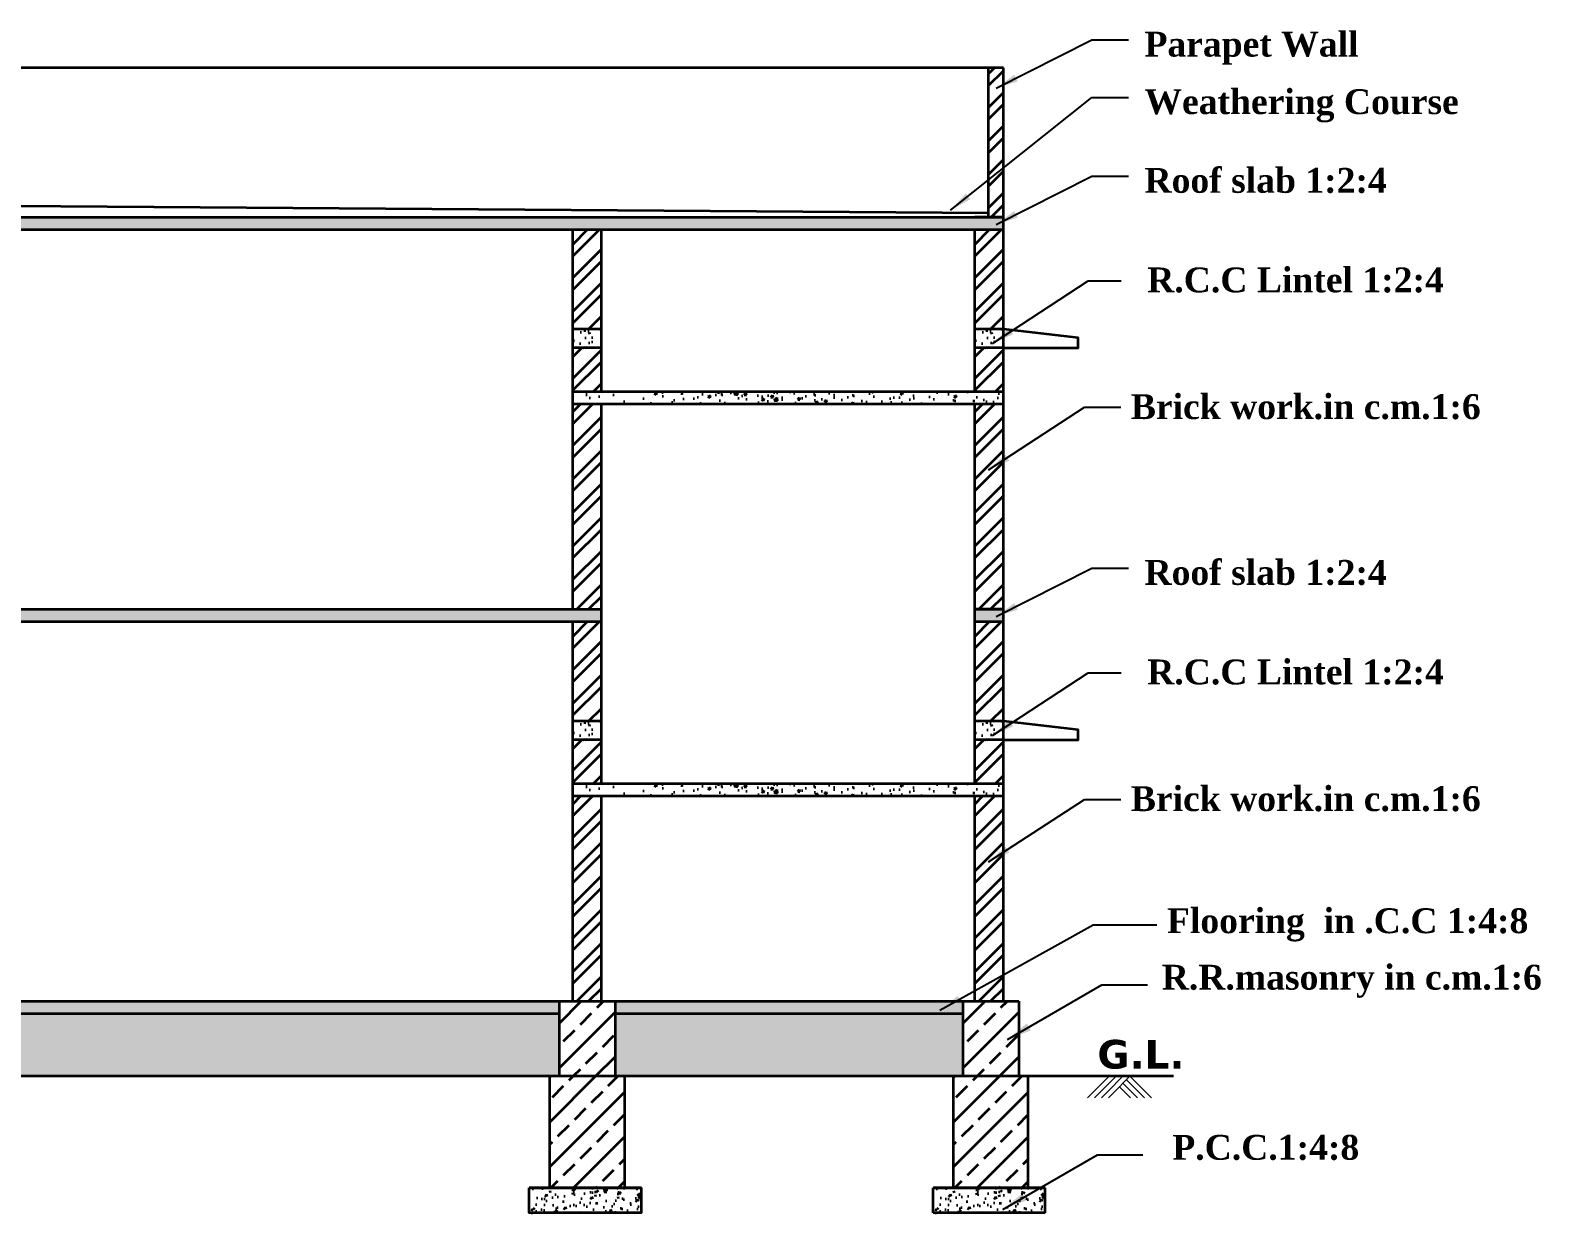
# Model space of a CAD drawing. Header units: metres. Extents: x 915 to 5569, y -1565 to 175.
# Drawn here: x 5419.48 to 5431.62, y -1408.18 to -1398.68 of the extents above; entities that cross this region are included whole.
import ezdxf

# ---------------------------------------------------------------- set-up
doc = ezdxf.new("R2010")
doc.units = ezdxf.units.M
doc.header["$MEASUREMENT"] = 0
doc.styles.add('SMS1', font='arialbd.ttf', dxfattribs={"height": 0.25})
doc.styles.get("Standard").update_dxf_attribs({"font": 'times.ttf'})
doc.dimstyles.new('SMS1', dxfattribs={"dimtxt": 0.25, "dimasz": 0.2, "dimexe": 0.13, "dimexo": 0.13, "dimgap": 0.1, "dimtad": 0, "dimtih": 1, "dimtoh": 1, "dimzin": 9, "dimdsep": 46, "dimtxsty": 'SMS1', "dimcen": 0.23, "dimazin": 2, "dimtfac": 1, "dimtmove": 0, "dimatfit": 3, "dimfxl": 0, "dimarcsym": 0})
doc.dimstyles.get("Standard").update_dxf_attribs({"dimtxt": 0.3, "dimasz": 0.18, "dimexe": 0.1, "dimexo": 0.1, "dimgap": 0.09, "dimtad": 0, "dimtih": 1, "dimtoh": 1, "dimzin": 0, "dimdsep": 46, "dimtxsty": 'Standard', "dimcen": 0.09, "dimadec": 0, "dimazin": 0, "dimtfac": 1, "dimtofl": 0, "dimtmove": 0, "dimatfit": 3, "dimfxl": 0, "dimtolj": 1, "dimtzin": 0, "dimarcsym": 0})
pattern_1 = [(45, (-559.58674, -1285.92572), (-0.179605122, 0.179605122), []), (45, (-559.40713, -1285.92572), (-0.179605122, 0.179605122), [0.127, -0.0635])]
pattern_2 = [(45, (-1939.8075, -1382.82587), (-0.134703842, 0.134703842), []), (45, (-1939.8075, -1382.73062), (-0.134703842, 0.134703842), [])]
pattern_3 = [(45, (-562.83116, -1285.92572), (-0.179605122, 0.179605122), []), (45, (-562.65156, -1285.92572), (-0.179605122, 0.179605122), [0.127, -0.0635])]
pattern_4 = [(45, (-1939.8075, -1379.67587), (-0.134703842, 0.134703842), []), (45, (-1939.8075, -1379.58062), (-0.134703842, 0.134703842), [])]

# ---------------------------------------------------------------- blocks, each defined once
blk = doc.blocks.new('earth symbol')
at = {"lineweight": 0}
for p, q in [((-0.245, -0.133), (-0.112, 0)), ((-0.161, -0.274), (0.112, 0)), ((0.245, -0.133), (0.112, 0)), ((-0.498, -0.274), (-0.245, -0.02)), ((-0.386, -0.274), (-0.245, -0.133)), ((-0.245, -0.245), (0, 0)), ((-0.245, -0.02), (-0.225, 0)), ((0.12, -0.344), (-0.056, -0.168)), ((0.232, -0.344), (0, -0.112)), ((0.344, -0.344), (0.056, -0.056)), ((0.457, -0.344), (0.133, -0.02)), ((-0.569, -0.344), (-0.498, -0.274)), ((-0.457, -0.344), (-0.386, -0.274)), ((-0.344, -0.344), (-0.274, -0.274)), ((-0.274, -0.274), (-0.245, -0.245)), ((-0.232, -0.344), (-0.161, -0.274))]:
    blk.add_line(p, q, dxfattribs=at)

msp = doc.modelspace()

# ---------------------------------------------------------------- hatches: boundary and pattern name
at = {"lineweight": 35}
h = msp.add_hatch(dxfattribs=at)
h.set_pattern_fill('STEEL', color=256, scale=0.06, style=0)
h.set_pattern_definition([(45, (5419.94487, -1399.8921), (-0.134704, 0.134704), []), (45, (5419.94487, -1399.79685), (-0.134704, 0.134704), [])])
h.paths.add_polyline_path([(5427.18043, -1398.9787), (5427.30043, -1398.9787), (5427.30043, -1400.1787), (5427.18043, -1400.1787)])
h = msp.add_hatch(dxfattribs=at)
h.set_pattern_fill('AR-CONC', color=256, scale=0.001)
h.set_pattern_definition([(50, (5431.01056, -1400.19939), (0.1821847, -0.0159391), [0.01905, -0.20955]), (355, (5431.01056, -1400.1994), (-0.0352434, 0.1910568), [0.01524, -0.1676406]), (100.45144, (5431.02575, -1400.20072), (0.14694125, 0.17511775), [0.01619, -0.1780902]), (46.1842, (5431.01056, -1400.1486), (0.271079, -0.0420423), [0.028575, -0.314325]), (96.6356, (5431.03315, -1400.1521), (0.2374041, 0.2474261), [0.024285, -0.2671356]), (351.18415, (5431.01056, -1400.1486), (0.2374041, 0.2474261), [0.02286, -0.2514597]), (21, (5431.03596, -1400.16129), (0.1516144, -0.1022652), [0.01905, -0.20955]), (326, (5431.03596, -1400.1613), (0.061802, 0.184188), [0.01524, -0.16764]), (71.45144, (5431.0486, -1400.16981), (0.2134164, 0.0819228), [0.01619, -0.1780899]), (37.5, (5431.010563, -1400.19939), (0.0030886, 0.08455504), [0, -0.165608, 0, -0.17018, 0, -0.168275]), (7.5, (5431.01056, -1400.19939), (0.06681966, 0.10018057), [0, -0.097028, 0, -0.161798, 0, -0.064135]), (327.5, (5430.95392, -1400.19939), (0.1355906, -0.00572874), [0, -0.0635, 0, -0.19812, 0, -0.26289]), (317.5, (5430.92852, -1400.19939), (0.1481292, 0.0254265), [0, -0.08255, 0, -0.131572, 0, -0.18669])])
h.paths.add_polyline_path([(5395.31113, -1400.28931), (5395.31113, -1400.18931), (5395.31113, -1400.1787), (5395.31113, -1400.2787)])
h.paths.add_polyline_path([(5427.30043, -1400.2787), (5427.30043, -1400.1787), (5395.31113, -1400.1787), (5395.31113, -1400.2787)])
h.paths.add_polyline_path([(5427.30043, -1400.1787), (5427.30043, -1400.2787)])
h = msp.add_hatch(dxfattribs=at)
h.set_pattern_fill('STEEL', color=256, scale=0.06, style=0)
h.set_pattern_definition(pattern_4)
h.paths.add_polyline_path([(5423.84043, -1401.0787), (5423.95543, -1401.0787), (5424.07043, -1401.0787), (5424.07043, -1400.2787), (5423.84043, -1400.2787)])
h = msp.add_hatch(dxfattribs=at)
h.set_pattern_fill('STEEL', color=256, scale=0.06, style=0)
h.set_pattern_definition([(45, (-1936.5775, -1379.67587), (-0.134703842, 0.134703842), []), (45, (-1936.5775, -1379.58062), (-0.134703842, 0.134703842), [])])
h.paths.add_polyline_path([(5427.07043, -1401.0787), (5427.18543, -1401.0787), (5427.30043, -1401.0787), (5427.30043, -1400.2787), (5427.07043, -1400.2787)])
h = msp.add_hatch(dxfattribs=at)
h.set_pattern_fill('AR-CONC', color=256, scale=0.001, style=0)
h.set_pattern_definition([(50, (-1722.35464, -1367.7763), (0.182184669, -0.0159390855), [0.01905, -0.20955]), (355, (-1722.35464, -1367.7763), (-0.035242826, 0.191056643), [0.01524, -0.16764]), (100.451, (-1722.33945, -1367.77763), (0.1469425017, 0.175116688), [0.01619, -0.17809]), (46.1842, (-1722.35464, -1367.7255), (0.271079041, -0.042042328), [0.028575, -0.314325]), (96.6356, (-1722.33205, -1367.729), (0.237404234, 0.247425556), [0.024285, -0.267135]), (351.184, (-1722.35464, -1367.7255), (0.237404606, 0.247425118), [0.02286, -0.25146]), (21, (-1722.32924, -1367.7382), (0.1516148798, -0.1022655185), [0.01905, -0.20955]), (326, (-1722.32924, -1367.7382), (0.0618020283, 0.184187966), [0.01524, -0.16764]), (71.4514, (-1722.3166, -1367.74672), (0.2134164908, 0.0819228577), [0.01619, -0.17809]), (37.5, (-1722.35464, -1367.7763), (0.00308860325, 0.0845550389), [0, -0.165608, 0, -0.17018, 0, -0.168275]), (7.5, (-1722.35464, -1367.7763), (0.0668196625, 0.1001805748), [0, -0.097028, 0, -0.161798, 0, -0.064135]), (327.5, (-1722.41128, -1367.7763), (0.13559059517, -0.005728744), [0, -0.0635, 0, -0.19812, 0, -0.26289]), (317.5, (-1722.43668, -1367.7763), (0.1481291814, 0.025426491), [0, -0.08255, 0, -0.131572, 0, -0.18669])])
h.paths.add_polyline_path([(5424.07043, -1401.0787), (5423.84043, -1401.0787), (5423.84043, -1401.2287), (5424.07043, -1401.2287)])
h = msp.add_hatch(dxfattribs=at)
h.set_pattern_fill('AR-CONC', color=256, scale=0.001, style=0)
h.set_pattern_definition([(50, (-1719.12464, -1367.7763), (0.182184669, -0.0159390855), [0.01905, -0.20955]), (355, (-1719.12464, -1367.7763), (-0.035242826, 0.191056643), [0.01524, -0.16764]), (100.451, (-1719.10945, -1367.77763), (0.1469425017, 0.175116688), [0.01619, -0.17809]), (46.1842, (-1719.12464, -1367.7255), (0.271079041, -0.042042328), [0.028575, -0.314325]), (96.6356, (-1719.10205, -1367.729), (0.237404234, 0.247425556), [0.024285, -0.267135]), (351.184, (-1719.12464, -1367.7255), (0.237404606, 0.247425118), [0.02286, -0.25146]), (21, (-1719.09924, -1367.7382), (0.1516148798, -0.1022655185), [0.01905, -0.20955]), (326, (-1719.09924, -1367.7382), (0.0618020283, 0.184187966), [0.01524, -0.16764]), (71.4514, (-1719.0866, -1367.74672), (0.2134164908, 0.0819228577), [0.01619, -0.17809]), (37.5, (-1719.12464, -1367.7763), (0.00308860325, 0.0845550389), [0, -0.165608, 0, -0.17018, 0, -0.168275]), (7.5, (-1719.12464, -1367.7763), (0.0668196625, 0.1001805748), [0, -0.097028, 0, -0.161798, 0, -0.064135]), (327.5, (-1719.18128, -1367.7763), (0.13559059517, -0.005728744), [0, -0.0635, 0, -0.19812, 0, -0.26289]), (317.5, (-1719.20668, -1367.7763), (0.1481291814, 0.025426491), [0, -0.08255, 0, -0.131572, 0, -0.18669])])
h.paths.add_polyline_path([(5427.30043, -1401.0787), (5427.07043, -1401.0787), (5427.07043, -1401.2287), (5427.30043, -1401.2287)])
h = msp.add_hatch(dxfattribs=at)
h.set_pattern_fill('STEEL', color=256, scale=0.06, style=0)
h.set_pattern_definition(pattern_4)
h.paths.add_polyline_path([(5424.07043, -1401.6787), (5423.84043, -1401.6787), (5423.84043, -1403.3287), (5424.07043, -1403.3287)])
h.paths.add_polyline_path([(5423.84043, -1401.5787), (5424.07043, -1401.5787), (5424.07043, -1401.2287), (5423.84043, -1401.2287)])
h = msp.add_hatch(dxfattribs=at)
h.set_pattern_fill('STEEL', color=256, scale=0.06, style=0)
h.set_pattern_definition([(45, (-1936.5775, -1379.67587), (-0.134703842, 0.134703842), []), (45, (-1936.5775, -1379.58062), (-0.134703842, 0.134703842), [])])
h.paths.add_polyline_path([(5427.07043, -1401.5787), (5427.30043, -1401.5787), (5427.30043, -1401.2287), (5427.07043, -1401.2287)])
h.paths.add_polyline_path([(5427.30043, -1401.6787), (5427.07043, -1401.6787), (5427.07043, -1403.3287), (5427.30043, -1403.3287)])
h = msp.add_hatch(dxfattribs=at)
h.set_pattern_fill('AR-CONC', color=256, scale=0.03)
h.set_pattern_definition([(50, (10737.12426, 874.22547), (0.215178055, -0.0188256405), [0.0225, -0.2475]), (355, (10737.12426, 874.22547), (-0.0416254, 0.22565764), [0.018, -0.198]), (100.4514445, (10737.1422, 874.2239), (0.173552654, 0.206831997), [0.019122058, -0.210342634]), (46.1842, (10737.12426, 874.28547), (0.320172399, -0.049655784), [0.03375, -0.37125]), (96.6356355, (10737.15094, 874.28133), (0.280398584, 0.29223558), [0.028683103, -0.315514128]), (351.184164, (10737.12426, 874.28547), (0.280398584, 0.29223558), [0.027, -0.297]), (21, (10737.15426, 874.27047), (0.1790721156, -0.120785667), [0.0225, -0.2475]), (326, (10737.15426, 874.27047), (0.0729945996, 0.2175450135), [0.018, -0.198]), (71.4514447, (10737.16919, 874.2604), (0.252066713, 0.096759346), [0.019122057, -0.210342634]), (37.5, (10737.12426, 874.22547), (0.0036479566, 0.0998681561), [0, -0.1956, 0, -0.201, 0, -0.19875]), (7.5, (10737.12426, 874.22547), (0.0789208612, 0.1183235136), [0, -0.1146, 0, -0.1911, 0, -0.07575]), (327.5, (10737.05736, 874.22547), (0.1601467309, -0.0067664615), [0, -0.075, 0, -0.234, 0, -0.3105]), (317.5, (10737.02736, 874.22547), (0.1749558508, 0.0300314947), [0, -0.0975, 0, -0.1554, 0, -0.2205])])
h.paths.add_polyline_path([(5427.30043, -1401.5787), (5423.84043, -1401.5787), (5423.84043, -1401.6787), (5427.30043, -1401.6787)])
h = msp.add_hatch(dxfattribs=at)
h.set_pattern_fill('AR-CONC', color=256, scale=0.001)
h.set_pattern_definition([(50, (5431.01056, -1403.34939), (0.18218467, -0.0159391), [0.01905, -0.20955]), (355, (5431.01056, -1403.3494), (-0.0352434, 0.19105685), [0.01524, -0.1676406]), (100.45144, (5431.02575, -1403.35072), (0.14694125, 0.17511775), [0.01619, -0.17809024]), (46.1842, (5431.01056, -1403.2986), (0.271079, -0.0420423), [0.028575, -0.314325]), (96.63556, (5431.03315, -1403.3021), (0.2374041, 0.2474261), [0.024285, -0.2671356]), (351.18415, (5431.01056, -1403.2986), (0.2374041, 0.2474261), [0.02286, -0.2514597]), (21, (5431.03596, -1403.31129), (0.1516144, -0.1022652), [0.01905, -0.20955]), (326, (5431.03596, -1403.3113), (0.061802, 0.184188), [0.01524, -0.16764]), (71.45144, (5431.0486, -1403.31981), (0.2134164, 0.0819228), [0.01619, -0.1780899]), (37.5, (5431.010563, -1403.34939), (0.0030886, 0.08455504), [0, -0.165608, 0, -0.17018, 0, -0.168275]), (7.5, (5431.01056, -1403.34939), (0.06681966, 0.10018057), [0, -0.097028, 0, -0.161798, 0, -0.064135]), (327.5, (5430.95392, -1403.34939), (0.1355906, -0.00572874), [0, -0.0635, 0, -0.19812, 0, -0.26289]), (317.5, (5430.92852, -1403.34939), (0.14812918, 0.0254265), [0, -0.08255, 0, -0.131572, 0, -0.18669])])
h.paths.add_polyline_path([(5392.31113, -1403.4287), (5392.31113, -1403.3287), (5392.08113, -1403.3287), (5392.08113, -1403.4287)])
h.paths.add_polyline_path([(5424.07043, -1403.4287), (5424.07043, -1403.3287), (5395.31113, -1403.3287), (5395.31113, -1403.4287)])
h.paths.add_polyline_path([(5427.07043, -1403.3287), (5427.07043, -1403.4287), (5427.30043, -1403.4287), (5427.30043, -1403.3287)])
h = msp.add_hatch(dxfattribs=at)
h.set_pattern_fill('STEEL', color=256, scale=0.06, style=0)
h.set_pattern_definition(pattern_2)
h.paths.add_polyline_path([(5423.84043, -1404.2287), (5423.95543, -1404.2287), (5424.07043, -1404.2287), (5424.07043, -1403.4287), (5423.84043, -1403.4287)])
h = msp.add_hatch(dxfattribs=at)
h.set_pattern_fill('STEEL', color=256, scale=0.06, style=0)
h.set_pattern_definition([(45, (-1936.5775, -1382.82587), (-0.134703842, 0.134703842), []), (45, (-1936.5775, -1382.73062), (-0.134703842, 0.134703842), [])])
h.paths.add_polyline_path([(5427.07043, -1404.2287), (5427.18543, -1404.2287), (5427.30043, -1404.2287), (5427.30043, -1403.4287), (5427.07043, -1403.4287)])
h = msp.add_hatch(dxfattribs=at)
h.set_pattern_fill('AR-CONC', color=256, scale=0.001, style=0)
h.set_pattern_definition([(50, (-1722.35464, -1370.9263), (0.182184669, -0.0159390855), [0.01905, -0.20955]), (355, (-1722.35464, -1370.9263), (-0.035242826, 0.191056643), [0.01524, -0.16764]), (100.451, (-1722.33945, -1370.92763), (0.1469425017, 0.175116688), [0.01619, -0.17809]), (46.1842, (-1722.35464, -1370.8755), (0.271079041, -0.042042328), [0.028575, -0.314325]), (96.6356, (-1722.33205, -1370.879), (0.237404234, 0.247425556), [0.024285, -0.267135]), (351.184, (-1722.35464, -1370.8755), (0.237404606, 0.247425118), [0.02286, -0.25146]), (21, (-1722.32924, -1370.8882), (0.1516148798, -0.1022655185), [0.01905, -0.20955]), (326, (-1722.32924, -1370.8882), (0.0618020283, 0.184187966), [0.01524, -0.16764]), (71.4514, (-1722.3166, -1370.89672), (0.2134164908, 0.0819228577), [0.01619, -0.17809]), (37.5, (-1722.35464, -1370.9263), (0.00308860325, 0.0845550389), [0, -0.165608, 0, -0.17018, 0, -0.168275]), (7.5, (-1722.35464, -1370.9263), (0.0668196625, 0.1001805748), [0, -0.097028, 0, -0.161798, 0, -0.064135]), (327.5, (-1722.41128, -1370.9263), (0.13559059517, -0.005728744), [0, -0.0635, 0, -0.19812, 0, -0.26289]), (317.5, (-1722.43668, -1370.9263), (0.1481291814, 0.025426491), [0, -0.08255, 0, -0.131572, 0, -0.18669])])
h.paths.add_polyline_path([(5424.07043, -1404.2287), (5423.84043, -1404.2287), (5423.84043, -1404.3787), (5424.07043, -1404.3787)])
h = msp.add_hatch(dxfattribs=at)
h.set_pattern_fill('AR-CONC', color=256, scale=0.001, style=0)
h.set_pattern_definition([(50, (-1719.12464, -1370.9263), (0.182184669, -0.0159390855), [0.01905, -0.20955]), (355, (-1719.12464, -1370.9263), (-0.035242826, 0.191056643), [0.01524, -0.16764]), (100.451, (-1719.10945, -1370.92763), (0.1469425017, 0.175116688), [0.01619, -0.17809]), (46.1842, (-1719.12464, -1370.8755), (0.271079041, -0.042042328), [0.028575, -0.314325]), (96.6356, (-1719.10205, -1370.879), (0.237404234, 0.247425556), [0.024285, -0.267135]), (351.184, (-1719.12464, -1370.8755), (0.237404606, 0.247425118), [0.02286, -0.25146]), (21, (-1719.09924, -1370.8882), (0.1516148798, -0.1022655185), [0.01905, -0.20955]), (326, (-1719.09924, -1370.8882), (0.0618020283, 0.184187966), [0.01524, -0.16764]), (71.4514, (-1719.0866, -1370.89672), (0.2134164908, 0.0819228577), [0.01619, -0.17809]), (37.5, (-1719.12464, -1370.9263), (0.00308860325, 0.0845550389), [0, -0.165608, 0, -0.17018, 0, -0.168275]), (7.5, (-1719.12464, -1370.9263), (0.0668196625, 0.1001805748), [0, -0.097028, 0, -0.161798, 0, -0.064135]), (327.5, (-1719.18128, -1370.9263), (0.13559059517, -0.005728744), [0, -0.0635, 0, -0.19812, 0, -0.26289]), (317.5, (-1719.20668, -1370.9263), (0.1481291814, 0.025426491), [0, -0.08255, 0, -0.131572, 0, -0.18669])])
h.paths.add_polyline_path([(5427.30043, -1404.2287), (5427.07043, -1404.2287), (5427.07043, -1404.3787), (5427.30043, -1404.3787)])
h = msp.add_hatch(dxfattribs=at)
h.set_pattern_fill('STEEL', color=256, scale=0.06, style=0)
h.set_pattern_definition(pattern_2)
h.paths.add_polyline_path([(5424.07043, -1404.8287), (5423.84043, -1404.8287), (5423.84043, -1406.4787), (5424.07043, -1406.4787)])
h.paths.add_polyline_path([(5423.84043, -1404.7287), (5424.07043, -1404.7287), (5424.07043, -1404.3787), (5423.84043, -1404.3787)])
h = msp.add_hatch(dxfattribs=at)
h.set_pattern_fill('STEEL', color=256, scale=0.06, style=0)
h.set_pattern_definition([(45, (-1936.5775, -1382.82587), (-0.134703842, 0.134703842), []), (45, (-1936.5775, -1382.73062), (-0.134703842, 0.134703842), [])])
h.paths.add_polyline_path([(5427.07043, -1404.7287), (5427.30043, -1404.7287), (5427.30043, -1404.3787), (5427.07043, -1404.3787)])
h.paths.add_polyline_path([(5427.30043, -1404.8287), (5427.07043, -1404.8287), (5427.07043, -1406.4787), (5427.30043, -1406.4787)])
h = msp.add_hatch(dxfattribs=at)
h.set_pattern_fill('AR-CONC', color=256, scale=0.03)
h.set_pattern_definition([(50, (10737.12426, 871.07547), (0.215178055, -0.0188256405), [0.0225, -0.2475]), (355, (10737.12426, 871.07547), (-0.0416254, 0.22565764), [0.018, -0.198]), (100.4514445, (10737.1422, 871.0739), (0.173552654, 0.206831997), [0.019122058, -0.210342634]), (46.1842, (10737.12426, 871.13547), (0.320172399, -0.049655784), [0.03375, -0.37125]), (96.6356355, (10737.15094, 871.13133), (0.280398584, 0.29223558), [0.028683103, -0.315514128]), (351.184164, (10737.12426, 871.13547), (0.280398584, 0.29223558), [0.027, -0.297]), (21, (10737.15426, 871.12047), (0.1790721156, -0.120785667), [0.0225, -0.2475]), (326, (10737.15426, 871.12047), (0.0729945996, 0.2175450135), [0.018, -0.198]), (71.4514447, (10737.16919, 871.1104), (0.252066713, 0.096759346), [0.019122057, -0.210342634]), (37.5, (10737.12426, 871.07547), (0.0036479566, 0.0998681561), [0, -0.1956, 0, -0.201, 0, -0.19875]), (7.5, (10737.12426, 871.07547), (0.0789208612, 0.1183235136), [0, -0.1146, 0, -0.1911, 0, -0.07575]), (327.5, (10737.05736, 871.07547), (0.1601467309, -0.0067664615), [0, -0.075, 0, -0.234, 0, -0.3105]), (317.5, (10737.02736, 871.07547), (0.1749558508, 0.0300314947), [0, -0.0975, 0, -0.1554, 0, -0.2205])])
h.paths.add_polyline_path([(5427.30043, -1404.7287), (5423.84043, -1404.7287), (5423.84043, -1404.8287), (5427.30043, -1404.8287)])
h = msp.add_hatch(dxfattribs=at)
h.set_pattern_fill('AR-CONC', color=256, scale=0.03, style=0)
h.set_pattern_definition([(50, (3021.75281, 1426.60014), (0.215178055, -0.0188256405), [0.0225, -0.2475]), (355, (3021.75281, 1426.60014), (-0.0416254, 0.22565764), [0.018, -0.198]), (100.4514445, (3021.77074, 1426.59857), (0.173552654, 0.206831997), [0.019122058, -0.210342634]), (46.1842, (3021.7528, 1426.66014), (0.3201724, -0.049655784), [0.03375, -0.37125]), (96.6356355, (3021.7795, 1426.656), (0.280398584, 0.29223558), [0.028683103, -0.315514128]), (351.184164, (3021.7528, 1426.66014), (0.280398584, 0.29223558), [0.027, -0.297]), (21, (3021.78281, 1426.64514), (0.179072116, -0.120785667), [0.0225, -0.2475]), (326, (3021.78281, 1426.64514), (0.0729946, 0.217545014), [0.018, -0.198]), (71.451445, (3021.79773, 1426.63507), (0.252066713, 0.096759346), [0.019122057, -0.210342634]), (37.5, (3021.75281, 1426.600135), (0.0036479566, 0.0998681561), [0, -0.1956, 0, -0.201, 0, -0.19875]), (7.5, (3021.75281, 1426.60014), (0.0789208612, 0.1183235136), [0, -0.1146, 0, -0.1911, 0, -0.07575]), (327.5, (3021.68591, 1426.600135), (0.1601467309, -0.0067664615), [0, -0.075, 0, -0.234, 0, -0.3105]), (317.5, (3021.65591, 1426.60014), (0.174955851, 0.0300314947), [0, -0.0975, 0, -0.1554, 0, -0.2205])])
h.paths.add_polyline_path([(5426.97485, -1406.4787), (5424.18043, -1406.4787), (5424.18043, -1406.5787), (5426.97485, -1406.5787)])
h.paths.add_polyline_path([(5423.73043, -1406.4787), (5418.0203, -1406.4787), (5418.0203, -1406.5787), (5423.73043, -1406.5787)])
h.paths.add_polyline_path([(5417.5703, -1406.4787), (5414.9403, -1406.4787), (5414.9403, -1406.5787), (5417.5703, -1406.5787)])
h.paths.add_polyline_path([(5414.4903, -1406.4787), (5411.8603, -1406.4787), (5411.8603, -1406.5787), (5414.4903, -1406.5787)])
h = msp.add_hatch(dxfattribs=at)
h.set_pattern_fill('AR-SAND', color=256, scale=0.05)
h.set_pattern_definition([(37.5, (3021.75281, 1426.600135), (-0.0031496679, 0.0963411885), [0, -0.076, 0, -0.085, 0, -0.08125]), (7.5, (3021.75281, 1426.60014), (0.0884888353, 0.1411073033), [0, -0.041, 0, -0.0685, 0, -0.02625]), (327.5, (3021.69131, 1426.600135), (0.155707093, 0.0002829527), [0, -0.025, 0, -0.09, 0, -0.1175]), (317.5, (3021.69131, 1426.60014), (0.15030633, 0.0438837782), [0, -0.0125, 0, -0.059, 0, -0.0675])])
h.paths.add_polyline_path([(5414.4903, -1406.5787), (5411.8603, -1406.5787), (5411.8603, -1407.0787), (5411.9353, -1407.0787), (5414.4903, -1407.0787)])
h.paths.add_polyline_path([(5414.9403, -1407.0787), (5415.0153, -1407.0787), (5417.5703, -1407.0787), (5417.5703, -1406.5787), (5414.9403, -1406.5787)])
h.paths.add_polyline_path([(5418.0203, -1407.0787), (5418.0953, -1407.0787), (5423.73043, -1407.0787), (5423.73043, -1406.5787), (5418.0203, -1406.5787)])
h.paths.add_polyline_path([(5424.18043, -1407.0787), (5424.25543, -1407.0787), (5426.89985, -1407.0787), (5426.97485, -1407.0787), (5426.97485, -1406.5787), (5426.52543, -1406.5787), (5424.18043, -1406.5787)])
h = msp.add_hatch(dxfattribs=at)
h.set_pattern_fill('ANSI33', color=256, scale=0.04, style=0)
h.set_pattern_definition(pattern_3)
h.paths.add_polyline_path([(5423.73043, -1407.0787), (5424.18043, -1407.0787), (5424.18043, -1406.4787), (5423.73043, -1406.4787)])
h = msp.add_hatch(dxfattribs=at)
h.set_pattern_fill('ANSI33', color=256, scale=0.04, style=0)
h.set_pattern_definition(pattern_1)
h.paths.add_polyline_path([(5426.97485, -1407.0787), (5427.42485, -1407.0787), (5427.42485, -1406.4787), (5426.97485, -1406.4787)])
h = msp.add_hatch(dxfattribs=at)
h.set_pattern_fill('ANSI33', color=256, scale=0.04, style=0)
h.set_pattern_definition(pattern_3)
h.paths.add_polyline_path([(5424.25543, -1407.0787), (5423.65543, -1407.0787), (5423.65543, -1407.9787), (5424.25543, -1407.9787)])
h = msp.add_hatch(dxfattribs=at)
h.set_pattern_fill('ANSI33', color=256, scale=0.04, style=0)
h.set_pattern_definition(pattern_1)
h.paths.add_polyline_path([(5427.49985, -1407.0787), (5426.89985, -1407.0787), (5426.89985, -1407.9787), (5427.49985, -1407.9787)])
h = msp.add_hatch(dxfattribs=at)
h.set_pattern_fill('AR-CONC', color=256, scale=0.001, style=0)
h.set_pattern_definition([(50, (-562.84559, -1285.92572), (0.182184669, -0.0159390855), [0.01905, -0.20955]), (355, (-562.84559, -1285.92572), (-0.035242826, 0.191056643), [0.01524, -0.16764]), (100.451, (-562.8304, -1285.92705), (0.1469425017, 0.175116688), [0.01619, -0.17809]), (46.1842, (-562.8456, -1285.87492), (0.271079041, -0.042042328), [0.028575, -0.314325]), (96.6356, (-562.823, -1285.87843), (0.237404234, 0.247425556), [0.024285, -0.267135]), (351.184, (-562.8456, -1285.87492), (0.237404606, 0.247425118), [0.02286, -0.25146]), (21, (-562.82019, -1285.88762), (0.15161488, -0.1022655185), [0.01905, -0.20955]), (326, (-562.82019, -1285.88762), (0.0618020283, 0.184187966), [0.01524, -0.16764]), (71.4514, (-562.80756, -1285.89615), (0.213416491, 0.0819228577), [0.01619, -0.17809]), (37.5, (-562.84559, -1285.925724), (0.00308860325, 0.0845550389), [0, -0.165608, 0, -0.17018, 0, -0.168275]), (7.5, (-562.84559, -1285.92572), (0.0668196625, 0.1001805748), [0, -0.097028, 0, -0.161798, 0, -0.064135]), (327.5, (-562.90223, -1285.925724), (0.1355905952, -0.005728744), [0, -0.0635, 0, -0.19812, 0, -0.26289]), (317.5, (-562.92763, -1285.92572), (0.1481291814, 0.025426491), [0, -0.08255, 0, -0.131572, 0, -0.18669])])
h.paths.add_polyline_path([(5423.641, -1407.9787), (5423.491, -1407.9787), (5423.491, -1408.1787), (5424.391, -1408.1787), (5424.391, -1407.9787)])
h = msp.add_hatch(dxfattribs=at)
h.set_pattern_fill('AR-CONC', color=256, scale=0.001, style=0)
h.set_pattern_definition([(50, (-559.60116, -1285.92572), (0.182184669, -0.0159390855), [0.01905, -0.20955]), (355, (-559.60116, -1285.92572), (-0.035242826, 0.191056643), [0.01524, -0.16764]), (100.451, (-559.58598, -1285.92705), (0.1469425017, 0.175116688), [0.01619, -0.17809]), (46.1842, (-559.60116, -1285.87492), (0.271079041, -0.042042328), [0.028575, -0.314325]), (96.6356, (-559.57857, -1285.87843), (0.237404234, 0.247425556), [0.024285, -0.267135]), (351.184, (-559.60116, -1285.87492), (0.237404606, 0.247425118), [0.02286, -0.25146]), (21, (-559.57576, -1285.88762), (0.15161488, -0.1022655185), [0.01905, -0.20955]), (326, (-559.57576, -1285.88762), (0.0618020283, 0.184187966), [0.01524, -0.16764]), (71.4514, (-559.56313, -1285.89615), (0.213416491, 0.0819228577), [0.01619, -0.17809]), (37.5, (-559.60116, -1285.925724), (0.00308860325, 0.0845550389), [0, -0.165608, 0, -0.17018, 0, -0.168275]), (7.5, (-559.60116, -1285.92572), (0.0668196625, 0.1001805748), [0, -0.097028, 0, -0.161798, 0, -0.064135]), (327.5, (-559.657804, -1285.925724), (0.1355905952, -0.005728744), [0, -0.0635, 0, -0.19812, 0, -0.26289]), (317.5, (-559.6832, -1285.92572), (0.1481291814, 0.025426491), [0, -0.08255, 0, -0.131572, 0, -0.18669])])
h.paths.add_polyline_path([(5426.88543, -1407.9787), (5426.73543, -1407.9787), (5426.73543, -1408.1787), (5427.63543, -1408.1787), (5427.63543, -1407.9787)])

# ---------------------------------------------------------------- linework, layer by layer
at = {"lineweight": 35, "ltscale": 5}
for p, q in [((5427.18043, -1398.9787), (5392.08113, -1398.9787)), ((5427.30043, -1398.9787), (5427.18043, -1398.9787))]:
    msp.add_line(p, q, dxfattribs=at)
at = {"lineweight": 35}
for p, q in [((5427.18043, -1400.1787), (5427.18043, -1398.9787)), ((5427.30043, -1400.1787), (5427.30043, -1398.9787)), ((5395.31113, -1400.1787), (5424.07043, -1400.1787)), ((5423.73043, -1400.1787), (5424.07043, -1400.1787)), ((5423.84043, -1400.1787), (5424.07043, -1400.1787)), ((5423.84043, -1400.1787), (5427.30043, -1400.1787)), ((5427.07043, -1400.1787), (5427.30043, -1400.1787)), ((5427.30043, -1400.1787), (5427.07043, -1400.1787)), ((5427.30043, -1403.3287), (5427.30043, -1400.1787)), ((5395.31113, -1400.2787), (5427.30043, -1400.2787)), ((5423.84043, -1403.3287), (5423.84043, -1400.2787)), ((5424.07043, -1401.5787), (5424.07043, -1400.2787)), ((5427.07043, -1401.5787), (5427.07043, -1400.2787)), ((5427.07043, -1400.2787), (5427.30043, -1400.2787)), ((5424.07043, -1401.0787), (5423.84043, -1401.0787)), ((5427.30043, -1401.0787), (5427.07043, -1401.0787)), ((5424.07043, -1401.2287), (5423.84043, -1401.2287)), ((5424.07043, -1401.2287), (5423.84043, -1401.2287)), ((5424.07043, -1401.2287), (5423.84043, -1401.2287)), ((5427.30043, -1401.2287), (5427.07043, -1401.2287)), ((5423.84043, -1401.5787), (5427.30043, -1401.5787)), ((5424.07043, -1401.5787), (5424.07043, -1401.51435)), ((5423.84043, -1401.6787), (5427.30043, -1401.6787)), ((5424.07043, -1403.3287), (5424.07043, -1401.6787)), ((5427.07043, -1403.3287), (5427.07043, -1401.6787)), ((5395.31113, -1403.3287), (5424.07043, -1403.3287)), ((5423.73043, -1403.3287), (5424.07043, -1403.3287)), ((5423.84043, -1403.3287), (5424.07043, -1403.3287)), ((5423.84043, -1403.3287), (5424.07043, -1403.3287)), ((5424.07043, -1404.7287), (5424.07043, -1403.3287)), ((5427.07043, -1404.7287), (5427.07043, -1403.3287)), ((5427.07043, -1403.3287), (5427.30043, -1403.3287)), ((5427.30043, -1403.3287), (5427.07043, -1403.3287)), ((5427.30043, -1406.4787), (5427.30043, -1403.3287)), ((5395.31113, -1403.4287), (5424.07043, -1403.4287)), ((5423.84043, -1406.4787), (5423.84043, -1403.4287)), ((5427.07043, -1403.4287), (5427.30043, -1403.4287)), ((5424.07043, -1404.2287), (5423.84043, -1404.2287)), ((5427.30043, -1404.2287), (5427.07043, -1404.2287)), ((5424.07043, -1404.3787), (5423.84043, -1404.3787)), ((5424.07043, -1404.3787), (5423.84043, -1404.3787)), ((5424.07043, -1404.3787), (5423.84043, -1404.3787)), ((5427.30043, -1404.3787), (5427.07043, -1404.3787)), ((5423.84043, -1404.7287), (5427.30043, -1404.7287)), ((5424.07043, -1404.7287), (5424.07043, -1404.66435)), ((5423.84043, -1404.8287), (5427.30043, -1404.8287)), ((5424.07043, -1406.4787), (5424.07043, -1404.8287)), ((5427.07043, -1406.4787), (5427.07043, -1404.8287)), ((5411.4103, -1406.4787), (5426.97485, -1406.4787)), ((5418.0203, -1406.5787), (5423.73043, -1406.5787)), ((5423.73043, -1406.4787), (5423.73043, -1407.0787)), ((5423.73043, -1406.4787), (5424.18043, -1406.4787)), ((5423.84043, -1406.4787), (5424.07043, -1406.4787)), ((5424.18043, -1406.4787), (5424.18043, -1407.0787)), ((5424.18043, -1406.4787), (5424.18043, -1406.5787)), ((5424.18043, -1406.5787), (5426.97485, -1406.5787)), ((5426.52543, -1406.4787), (5427.42485, -1406.4787)), ((5426.52543, -1406.5787), (5426.97485, -1406.5787)), ((5426.97485, -1406.4787), (5426.97485, -1407.0787)), ((5427.42485, -1406.4787), (5427.42485, -1407.0787)), ((5391.0695, -1407.0787), (5426.97485, -1407.0787)), ((5419.6903, -1407.0787), (5426.89985, -1407.0787)), ((5423.65543, -1407.9787), (5423.65543, -1407.0787)), ((5423.65543, -1407.0787), (5424.25543, -1407.0787)), ((5424.25543, -1407.0787), (5424.25543, -1407.9787)), ((5426.52543, -1407.0787), (5426.97485, -1407.0787)), ((5426.89985, -1407.9787), (5426.89985, -1407.0787)), ((5426.89985, -1407.0787), (5427.49985, -1407.0787)), ((5427.15875, -1407.0787), (5428.66766, -1407.0787)), ((5427.49985, -1407.9787), (5427.49985, -1407.0787)), ((5424.391, -1407.9787), (5423.491, -1407.9787)), ((5423.491, -1408.1787), (5423.491, -1407.9787)), ((5423.491, -1407.9787), (5423.641, -1407.9787)), ((5423.641, -1407.9787), (5424.391, -1407.9787)), ((5427.63543, -1407.9787), (5426.73543, -1407.9787)), ((5426.73543, -1408.1787), (5426.73543, -1407.9787)), ((5426.73543, -1407.9787), (5426.88543, -1407.9787)), ((5426.88543, -1407.9787), (5427.63543, -1407.9787)), ((5427.63543, -1408.1787), (5427.63543, -1407.9787)), ((5424.391, -1408.1787), (5423.491, -1408.1787)), ((5424.391, -1408.1787), (5423.491, -1408.1787)), ((5427.63543, -1408.1787), (5426.73543, -1408.1787)), ((5427.63543, -1408.1787), (5426.73543, -1408.1787))]:
    msp.add_line(p, q, dxfattribs=at)
at = {"lineweight": 35, "ltscale": 5}
msp.add_lwpolyline([(5427.18043, -1400.146), (5407.42977, -1400.00431), (5392.20113, -1400.11937)], dxfattribs=at)
at = {"lineweight": 35}
for points in [[(5427.30043, -1401.2287), (5427.90043, -1401.2287), (5427.90043, -1401.1487), (5427.30043, -1401.0787)], [(5427.30043, -1404.3787), (5427.90043, -1404.3787), (5427.90043, -1404.2987), (5427.30043, -1404.2287)], [(5426.96614, -1406.5787), (5426.97485, -1406.5787)]]:
    msp.add_lwpolyline(points, dxfattribs=at)
msp.add_lwpolyline([(5423.491, -1407.9787), (5424.391, -1407.9787), (5424.391, -1408.1787), (5423.491, -1408.1787)], close=True, dxfattribs=at)

# ---------------------------------------------------------------- block references
at = {"lineweight": 35, "xscale": 0.5, "yscale": 0.5, "zscale": 0.5}
msp.add_blockref('earth symbol', (5428.26114, -1407.08214), dxfattribs=at)

# ---------------------------------------------------------------- texts
at = {"linetype": 'Continuous', "lineweight": 35, "char_height": 0.2, "attachment_point": 1, "style": 'SMS1'}
for s, insert, width in [('{\\fTimes New Roman|b1|i0|c0|p18;Parapet Wall}', (5428.43378, -1398.68874), 2.8273424), ('{\\fTimes New Roman|b1|i0|c0|p18;Weathering Course}', (5428.43378, -1399.15075), 2.8273424), ('{\\fTimes New Roman|b1|i0|c0|p18;Roof slab 1:2:4}', (5428.43378, -1399.78339), 2.8273424), ('{\\fTimes New Roman|b1|i0|c0|p18;R.C.C Lintel 1:2:4 }', (5428.45584, -1400.58303), 2.7352333), ('{\\fTimes New Roman|b1|i0|c0|p18;Roof slab 1:2:4}', (5428.43378, -1402.93339), 2.8273424), ('{\\fTimes New Roman|b1|i0|c0|p18;R.C.C Lintel 1:2:4 }', (5428.45584, -1403.73303), 2.7352333), ('{\\fTimes New Roman|b1|i0|c0|p18;Flooring  in .C.C 1:4:8}', (5428.6145, -1405.73193), 3.5434)]:
    msp.add_mtext(s, dxfattribs=dict(at, insert=insert, width=width))
at = {"lineweight": 35, "char_height": 0.2, "attachment_point": 1, "style": 'SMS1'}
for s, insert, width in [('{\\fTimes New Roman|b1|i0|c0|p18;Brick work.in c.m.1:6}', (5428.32456, -1401.60132), 3.5434), ('{\\fTimes New Roman|b1|i0|c0|p18;Brick work.in c.m.1:6}', (5428.32456, -1404.75132), 3.5434), ('{\\fTimes New Roman|b1|i0|c0|p18;R.R.masonry in c.m.1:6}', (5428.57258, -1406.18586), 4.0725831), ('{\\fTimes New Roman|b1|i0|c0|p18;P.C.C.1:4:8}', (5428.65732, -1407.55282), 2.7352)]:
    msp.add_mtext(s, dxfattribs=dict(at, insert=insert, width=width))
at = {"lineweight": 35, "insert": (5428.05555, -1406.78958), "char_height": 0.23, "width": 0.5002916, "attachment_point": 1}
msp.add_mtext('{\\fVerdana|b1|i0|c0|p34;G.L.}', dxfattribs=at)

# ---------------------------------------------------------------- leaders
at = {"lineweight": 35}
for points in [[(5427.24133, -1399.14255), (5428.01121, -1398.7553), (5428.30464, -1398.7553)], [(5426.87675, -1400.12378), (5428.01121, -1399.21732), (5428.30464, -1399.21732)], [(5427.24133, -1400.2372), (5428.01121, -1399.84996), (5428.30464, -1399.84996)], [(5427.21177, -1401.19357), (5427.98165, -1400.68921), (5428.24783, -1400.69103)], [(5427.1812, -1402.209), (5427.95108, -1401.70691), (5428.24452, -1401.70691)], [(5427.24133, -1403.3872), (5428.01121, -1402.99996), (5428.30464, -1402.99996)], [(5427.21177, -1404.34357), (5427.98165, -1403.83921), (5428.24783, -1403.84103)], [(5427.1812, -1405.359), (5427.95108, -1404.85691), (5428.24452, -1404.85691)], [(5426.78983, -1406.5499), (5428.02145, -1405.86481), (5428.53277, -1405.86498)]]:
    msp.add_leader(points, dimstyle='Standard', dxfattribs=at)
for points in [[(5427.33225, -1406.78523), (5428.09192, -1406.34663), (5428.45735, -1406.34771)], [(5427.29579, -1408.15133), (5428.05546, -1407.71273), (5428.42089, -1407.71381)]]:
    msp.add_leader(points, dimstyle='SMS1', override={"dimgap": 0.625, "dimtad": 0}, dxfattribs=at)

doc.saveas('drawing.dxf')
